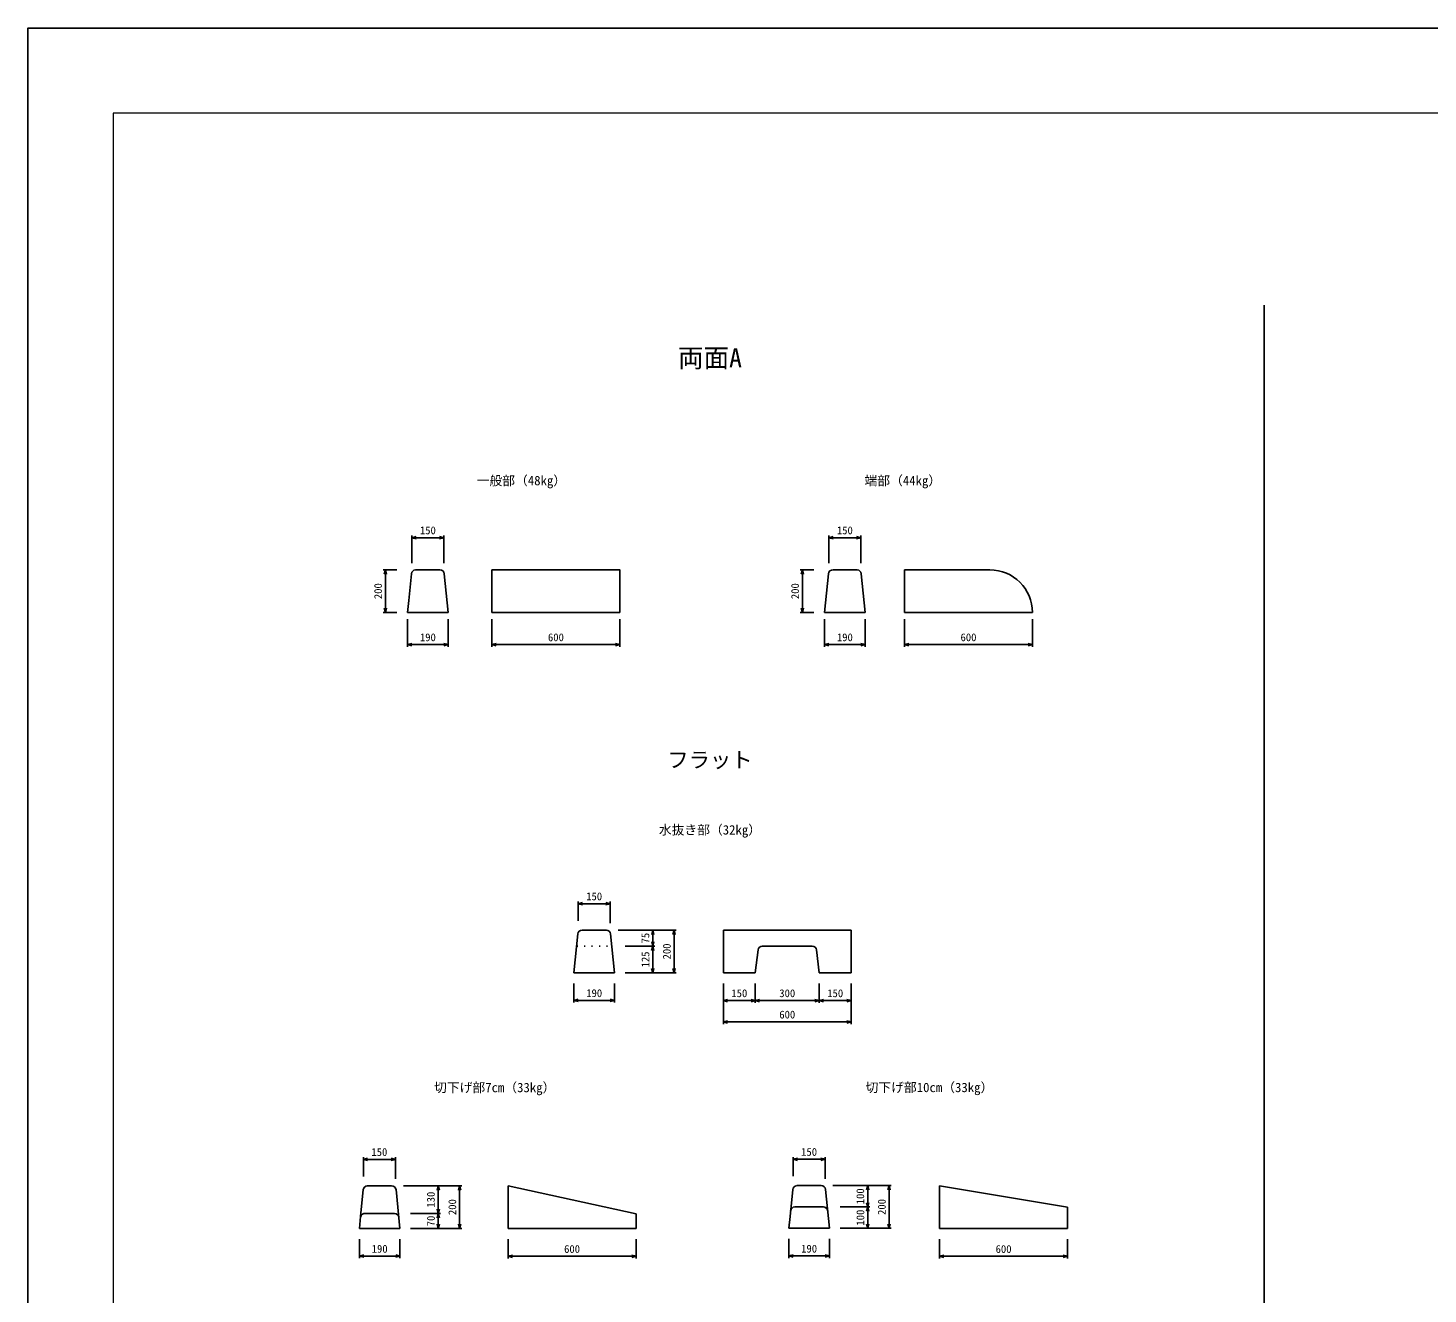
# Model space of a CAD drawing. Units: millimetres, scale not verified. Extents: x -16800 to 16800, y -5940 to 5940.
# Drawn here: x -16800 to -10231, y 0 to 5940 of the extents above; entities that cross this region are included whole.
import ezdxf
from ezdxf.enums import TextEntityAlignment as Align

# ---------------------------------------------------------------- set-up
doc = ezdxf.new("R2010")
doc.units = ezdxf.units.MM
doc.header["$LTSCALE"] = 20
doc.linetypes.add('DOTTED', pattern=[1.75, 0.25, -1.5])
for name, color, linetype, lineweight in [('0-0_DIM', 7, 'Continuous', 25), ('0-1_Defpoints', 5, 'Continuous', 25), ('0-3_HYO2', 4, 'Continuous', 25), ('0-4_OUTLINE', 3, 'Continuous', 25), ('0-5_OUTLINE2', 4, 'DOTTED', 25), ('0-6_TXT', 7, 'Continuous', 25), ('0-7_WAKU', 3, 'Continuous', 13)]:
    doc.layers.add(name, color=color, linetype=linetype, lineweight=lineweight)
doc.styles.add('ＭＳ ゴシック', font='')
doc.styles.get('ＭＳ ゴシック').set_extended_font_data('MS Gothic')

msp = doc.modelspace()

# ---------------------------------------------------------------- linework, layer by layer
at = {"layer": '0-0_DIM'}
for p, q in [((-14998.58, 3428.63), (-14998.58, 3558.63)), ((-14848.58, 3548.63), (-14998.58, 3548.63)), ((-14848.58, 3428.63), (-14848.58, 3558.63)), ((-13041.97, 3428.63), (-13041.97, 3558.63)), ((-12891.97, 3548.63), (-13041.97, 3548.63)), ((-12891.97, 3428.63), (-12891.97, 3558.63)), ((-15068.58, 3397.75), (-15132.89, 3397.75)), ((-15122.89, 3197.75), (-15122.89, 3397.75)), ((-13111.97, 3397.75), (-13176.27, 3397.75)), ((-13166.27, 3197.75), (-13166.27, 3397.75)), ((-15068.58, 3197.75), (-15132.89, 3197.75)), ((-15018.58, 3166.86), (-15018.58, 3036.86)), ((-14828.58, 3166.86), (-14828.58, 3036.86)), ((-14622.78, 3166.86), (-14622.78, 3036.86)), ((-14022.78, 3166.86), (-14022.78, 3036.86)), ((-13111.97, 3197.75), (-13176.27, 3197.75)), ((-13061.97, 3166.86), (-13061.97, 3036.86)), ((-12871.97, 3166.86), (-12871.97, 3036.86)), ((-12686.79, 3166.86), (-12686.79, 3036.86)), ((-12086.79, 3166.86), (-12086.79, 3036.86)), ((-14828.58, 3046.86), (-15018.58, 3046.86)), ((-14022.78, 3046.86), (-14622.78, 3046.86)), ((-12871.97, 3046.86), (-13061.97, 3046.86)), ((-12086.79, 3046.86), (-12686.79, 3046.86)), ((-14218.15, 1751.39), (-14218.15, 1841.34)), ((-14068.15, 1739.9), (-14068.15, 1841.39)), ((-14068.33, 1831.34), (-14218.15, 1831.34)), ((-14031.25, 1707.28), (-13758.15, 1707.28)), ((-13868.15, 1707.28), (-13868.15, 1632.28)), ((-13768.15, 1707.28), (-13768.15, 1507.28)), ((-13998.15, 1632.28), (-13858.15, 1632.28)), ((-13868.53, 1632.28), (-13868.53, 1507.28)), ((-14238.15, 1457.28), (-14238.15, 1367.28)), ((-14048.15, 1457.28), (-14048.15, 1367.28)), ((-13998.15, 1507.28), (-13758.15, 1507.28)), ((-13537.22, 1456.77), (-13537.22, 1266.77)), ((-13387.22, 1456.77), (-13387.22, 1366.77)), ((-13087.22, 1456.77), (-13087.22, 1366.77)), ((-12937.22, 1456.77), (-12937.22, 1266.77)), ((-14238.15, 1377.28), (-14048.15, 1377.28)), ((-13537.22, 1376.77), (-13387.22, 1376.77)), ((-13087.22, 1376.77), (-13387.22, 1376.77)), ((-13087.22, 1376.77), (-12937.22, 1376.77)), ((-13537.22, 1276.77), (-12937.22, 1276.77)), ((-15226.17, 551.76), (-15226.17, 641.71)), ((-15076.35, 631.71), (-15226.17, 631.71)), ((-15076.17, 540.27), (-15076.17, 641.76)), ((-13209.61, 552.49), (-13209.61, 642.44)), ((-13059.79, 632.44), (-13209.61, 632.44)), ((-13059.61, 541), (-13059.61, 642.49)), ((-15037.83, 507.7), (-14764.73, 507.7)), ((-14874.73, 507.7), (-14874.73, 377.7)), ((-14774.73, 507.7), (-14774.73, 307.7)), ((-13022.71, 508.37), (-12749.61, 508.37)), ((-12859.61, 508.37), (-12859.61, 408.37)), ((-12759.61, 508.37), (-12759.61, 308.37)), ((-12989.61, 408.37), (-12849.61, 408.37)), ((-12859.99, 408.37), (-12859.99, 308.37)), ((-15004.73, 377.7), (-14864.73, 377.7)), ((-14875.11, 377.7), (-14875.11, 307.7)), ((-15004.73, 307.7), (-14764.73, 307.7)), ((-12989.61, 308.37), (-12749.61, 308.37)), ((-15244.73, 257.7), (-15244.73, 167.7)), ((-15054.73, 257.7), (-15054.73, 167.7)), ((-14546.97, 256.77), (-14546.97, 166.77)), ((-13946.97, 256.77), (-13946.97, 166.77)), ((-13229.61, 258.37), (-13229.61, 168.37)), ((-13039.61, 258.37), (-13039.61, 168.37)), ((-12522.21, 256.77), (-12522.21, 166.77)), ((-11922.21, 256.77), (-11922.21, 166.77)), ((-15244.73, 177.7), (-15054.73, 177.7)), ((-14546.97, 176.77), (-13946.97, 176.77)), ((-13229.61, 178.37), (-13039.61, 178.37)), ((-12522.21, 176.77), (-11922.21, 176.77))]:
    msp.add_line(p, q, dxfattribs=at)
for points in [[(-14978.58, 3543.27), (-14998.58, 3548.63), (-14978.58, 3553.99)], [(-14868.58, 3543.27), (-14848.58, 3548.63), (-14868.58, 3553.99)], [(-13021.97, 3543.27), (-13041.97, 3548.63), (-13021.97, 3553.99)], [(-12911.97, 3543.27), (-12891.97, 3548.63), (-12911.97, 3553.99)], [(-15128.24, 3377.75), (-15122.89, 3397.75), (-15117.53, 3377.75)], [(-13171.63, 3377.75), (-13166.27, 3397.75), (-13160.92, 3377.75)], [(-15128.24, 3217.75), (-15122.89, 3197.75), (-15117.53, 3217.75)], [(-13171.63, 3217.75), (-13166.27, 3197.75), (-13160.92, 3217.75)], [(-14998.58, 3052.22), (-15018.58, 3046.86), (-14998.58, 3041.5)], [(-14848.58, 3052.22), (-14828.58, 3046.86), (-14848.58, 3041.5)], [(-14602.78, 3052.22), (-14622.78, 3046.86), (-14602.78, 3041.5)], [(-14042.78, 3052.22), (-14022.78, 3046.86), (-14042.78, 3041.5)], [(-13041.97, 3052.22), (-13061.97, 3046.86), (-13041.97, 3041.5)], [(-12891.97, 3052.22), (-12871.97, 3046.86), (-12891.97, 3041.5)], [(-12666.79, 3052.22), (-12686.79, 3046.86), (-12666.79, 3041.5)], [(-12106.79, 3052.22), (-12086.79, 3046.86), (-12106.79, 3041.5)], [(-14198.15, 1836.7), (-14218.15, 1831.34), (-14198.15, 1825.98)], [(-14088.15, 1826.03), (-14068.15, 1831.39), (-14088.15, 1836.75)], [(-14088.15, 1825.98), (-14068.15, 1831.34), (-14088.15, 1836.7)], [(-13862.79, 1687.28), (-13868.15, 1707.28), (-13873.51, 1687.28)], [(-13873.51, 1652.28), (-13868.15, 1632.28), (-13862.79, 1652.28)], [(-13762.79, 1687.28), (-13768.15, 1707.28), (-13773.51, 1687.28)], [(-13863.17, 1612.28), (-13868.53, 1632.28), (-13873.89, 1612.28)], [(-13873.89, 1527.28), (-13868.53, 1507.28), (-13863.17, 1527.28)], [(-13773.51, 1527.28), (-13768.15, 1507.28), (-13762.79, 1527.28)], [(-14218.15, 1371.92), (-14238.15, 1377.28), (-14218.15, 1382.64)], [(-14068.15, 1371.92), (-14048.15, 1377.28), (-14068.15, 1382.64)], [(-13517.22, 1371.41), (-13537.22, 1376.77), (-13517.22, 1382.13)], [(-13407.22, 1371.41), (-13387.22, 1376.77), (-13407.22, 1382.13)], [(-13367.22, 1371.41), (-13387.22, 1376.77), (-13367.22, 1382.13)], [(-13107.22, 1371.41), (-13087.22, 1376.77), (-13107.22, 1382.13)], [(-13067.22, 1371.41), (-13087.22, 1376.77), (-13067.22, 1382.13)], [(-12957.22, 1371.41), (-12937.22, 1376.77), (-12957.22, 1382.13)], [(-13517.22, 1271.41), (-13537.22, 1276.77), (-13517.22, 1282.13)], [(-12957.22, 1271.41), (-12937.22, 1276.77), (-12957.22, 1282.13)], [(-15206.17, 637.07), (-15226.17, 631.71), (-15206.17, 626.35)], [(-15096.17, 626.4), (-15076.17, 631.76), (-15096.17, 637.12)], [(-15096.17, 626.35), (-15076.17, 631.71), (-15096.17, 637.07)], [(-13189.61, 637.8), (-13209.61, 632.44), (-13189.61, 627.08)], [(-13079.61, 627.13), (-13059.61, 632.49), (-13079.61, 637.85)], [(-13079.61, 627.08), (-13059.61, 632.44), (-13079.61, 637.8)], [(-14869.37, 487.7), (-14874.73, 507.7), (-14880.09, 487.7)], [(-14769.37, 487.7), (-14774.73, 507.7), (-14780.09, 487.7)], [(-12854.25, 488.37), (-12859.61, 508.37), (-12864.96, 488.37)], [(-12754.25, 488.37), (-12759.61, 508.37), (-12764.96, 488.37)], [(-14880.09, 397.7), (-14874.73, 377.7), (-14869.37, 397.7)], [(-12854.63, 388.37), (-12859.99, 408.37), (-12865.34, 388.37)], [(-12864.96, 428.37), (-12859.61, 408.37), (-12854.25, 428.37)], [(-14869.75, 357.7), (-14875.11, 377.7), (-14880.47, 357.7)], [(-14880.47, 327.7), (-14875.11, 307.7), (-14869.75, 327.7)], [(-14780.09, 327.7), (-14774.73, 307.7), (-14769.37, 327.7)], [(-12865.34, 328.37), (-12859.99, 308.37), (-12854.63, 328.37)], [(-12764.96, 328.37), (-12759.61, 308.37), (-12754.25, 328.37)], [(-15224.73, 172.34), (-15244.73, 177.7), (-15224.73, 183.06)], [(-15074.73, 172.34), (-15054.73, 177.7), (-15074.73, 183.06)], [(-14526.97, 171.41), (-14546.97, 176.77), (-14526.97, 182.13)], [(-13966.97, 171.41), (-13946.97, 176.77), (-13966.97, 182.13)], [(-13209.61, 173.02), (-13229.61, 178.37), (-13209.61, 183.73)], [(-13059.61, 173.02), (-13039.61, 178.37), (-13059.61, 183.73)], [(-12502.21, 171.41), (-12522.21, 176.77), (-12502.21, 182.13)], [(-11942.21, 171.41), (-11922.21, 176.77), (-11942.21, 182.13)]]:
    msp.add_lwpolyline(points, dxfattribs=at)
at = {"layer": '0-1_Defpoints'}
msp.add_lwpolyline([(-16800, -5940), (0, -5940), (0, 5940), (-16800, 5940)], close=True, dxfattribs=at)
at = {"layer": '0-3_HYO2'}
msp.add_line((-11000, -5001.87), (-11000, 4639.73), dxfattribs=at)
at = {"layer": '0-4_OUTLINE'}
for p, q in [((-15000.38, 3379.7), (-15013.03, 3253.27)), ((-14868.12, 3397.7), (-14981.92, 3397.7)), ((-14846.78, 3379.74), (-14828.58, 3197.75)), ((-14622.78, 3397.75), (-14622.78, 3197.75)), ((-13043.77, 3379.74), (-13061.97, 3197.75)), ((-13022.43, 3397.7), (-12908.63, 3397.7)), ((-12890.17, 3379.74), (-12871.97, 3197.75)), ((-12686.79, 3397.75), (-12286.79, 3397.75)), ((-15013.03, 3253.17), (-15018.58, 3197.75)), ((-14828.58, 3197.75), (-15018.58, 3197.75)), ((-14022.78, 3197.75), (-14622.78, 3197.75)), ((-13061.97, 3197.75), (-12871.97, 3197.75)), ((-14219.95, 1689.27), (-14238.15, 1507.28)), ((-14200.05, 1707.28), (-14086.25, 1707.28)), ((-14066.35, 1689.27), (-14048.15, 1507.28)), ((-13537.22, 1706.77), (-13537.22, 1506.77)), ((-13537.22, 1706.77), (-12937.22, 1706.77)), ((-12937.22, 1706.77), (-12937.22, 1506.77)), ((-13374.33, 1614.16), (-13387.22, 1506.77)), ((-13354.47, 1631.77), (-13119.96, 1631.77)), ((-13100.1, 1614.16), (-13087.22, 1506.77)), ((-14238.15, 1507.28), (-14048.15, 1507.28)), ((-13537.22, 1506.77), (-13387.22, 1506.77)), ((-13087.22, 1506.77), (-12937.22, 1506.77)), ((-15226.54, 489.65), (-15239.18, 363.22)), ((-15094.27, 507.64), (-15208.07, 507.64)), ((-15072.93, 489.69), (-15054.73, 307.7)), ((-14546.97, 506.77), (-14546.97, 306.77)), ((-13946.97, 376.77), (-14546.97, 506.77)), ((-13211.41, 490.32), (-13224.05, 363.89)), ((-13077.71, 508.37), (-13191.51, 508.37)), ((-13057.8, 490.36), (-13039.61, 308.37)), ((-12522.21, 506.77), (-12522.21, 306.77)), ((-11922.21, 406.77), (-12522.21, 506.77)), ((-13067.71, 408.37), (-13201.51, 408.37)), ((-11922.21, 406.77), (-11922.21, 306.77)), ((-15239.19, 363.12), (-15244.73, 307.7)), ((-15079.83, 377.7), (-15219.63, 377.7)), ((-13946.97, 376.77), (-13946.97, 306.77)), ((-13224.06, 363.8), (-13229.61, 308.37)), ((-15054.73, 307.7), (-15244.73, 307.7)), ((-13946.97, 306.77), (-14546.97, 306.77)), ((-13039.61, 308.37), (-13229.61, 308.37)), ((-11922.21, 306.77), (-12522.21, 306.77))]:
    msp.add_line(p, q, dxfattribs=at)
for points in [[(-14622.78, 3397.75), (-14022.78, 3397.75), (-14022.78, 3197.75)], [(-12686.79, 3397.75), (-12686.79, 3197.75), (-12086.79, 3197.75)]]:
    msp.add_lwpolyline(points, dxfattribs=at)
for centre, radius, start, end in [((-14980.48, 3377.75), 20, 94.13229, 174.40835), ((-14866.68, 3377.75), 20, 4.08463, 93.6009), ((-13023.87, 3377.75), 20, 86.3991, 175.91537), ((-12910.07, 3377.75), 20, 5.59162, 85.8677), ((-12286.79, 3197.75), 200, 0, 90), ((-14200.05, 1687.28), 20, 90, 174.28941), ((-14086.25, 1687.28), 20, 5.71059, 90), ((-13354.47, 1611.77), 20, 90, 173.15723), ((-13119.96, 1611.77), 20, 6.84277, 90), ((-15206.63, 487.7), 20, 94.1323, 174.40838), ((-15092.83, 487.7), 20, 4.08463, 93.6009), ((-13191.51, 488.37), 20, 94.13229, 174.40835), ((-13077.71, 488.37), 20, 4.08463, 93.6009), ((-13201.51, 388.37), 20, 90, 174.28949), ((-13067.71, 388.37), 20, 5.71059, 90), ((-15219.63, 357.7), 20, 134.11714, 164.49978), ((-15219.63, 357.7), 20, 90, 134.11714), ((-15079.83, 357.7), 20, 2.07727, 90)]:
    msp.add_arc(centre, radius, start, end, dxfattribs=at)
at = {"layer": '0-5_OUTLINE2'}
msp.add_line((-14225.65, 1632.28), (-14060.65, 1632.28), dxfattribs=at)
at = {"layer": '0-7_WAKU'}
msp.add_lwpolyline([(-16400, -5540), (-400, -5540), (-400, 5540), (-16400, 5540)], close=True, dxfattribs=at)

# ---------------------------------------------------------------- texts
at = {"layer": '0-0_DIM', "style": 'ＭＳ ゴシック'}
for s, p in [('150', (-14961.08, 3553.63)), ('150', (-13004.47, 3553.63)), ('190', (-14961.08, 3051.86)), ('600', (-14360.28, 3051.86)), ('190', (-13004.47, 3051.86)), ('600', (-12424.29, 3051.86)), ('150', (-14180.74, 1836.34)), ('190', (-14180.65, 1382.28)), ('150', (-13499.72, 1381.77)), ('300', (-13274.72, 1381.77)), ('150', (-13049.72, 1381.77)), ('600', (-13274.72, 1281.77)), ('150', (-15188.76, 636.71)), ('150', (-13172.2, 637.44)), ('190', (-15187.23, 182.7)), ('600', (-14284.47, 181.77)), ('190', (-13172.11, 183.37)), ('600', (-12259.71, 181.77))]:
    msp.add_text(s, height=36.66, dxfattribs=at).set_placement(p, align=Align.BOTTOM_LEFT)
for s, p in [('200', (-15127.89, 3260.25)), ('200', (-13171.27, 3260.25)), ('75', (-13873.91, 1644.78)), ('125', (-13873.53, 1532.28)), ('200', (-13773.15, 1569.78)), ('130', (-14880.49, 405.2)), ('100', (-12865.37, 420.87)), ('200', (-14779.73, 370.2)), ('200', (-12764.61, 370.87)), ('70', (-14880.11, 317.7)), ('100', (-12864.99, 320.87))]:
    msp.add_text(s, height=36.66, rotation=90, dxfattribs=at).set_placement(p, align=Align.BOTTOM_LEFT)
at = {"layer": '0-6_TXT', "style": 'ＭＳ ゴシック'}
for s, height, p in [('両面A', 87.98, (-13750, 4321.98)), ('一般部（48kg）', 43.99, (-14694.76, 3781.39)), ('端部（44kg）', 43.99, (-12874.87, 3781.39)), ('フラット', 73.31, (-13800, 2447.63)), ('水抜き部（32kg）', 43.99, (-13840, 2142.62)), ('切下げ部7cm（33kg）', 43.99, (-14894.76, 933.69)), ('切下げ部10cm（33kg）', 43.99, (-12869.87, 934.02))]:
    msp.add_text(s, height=height, dxfattribs=at).set_placement(p, align=Align.BOTTOM_LEFT)

doc.saveas('drawing.dxf')
